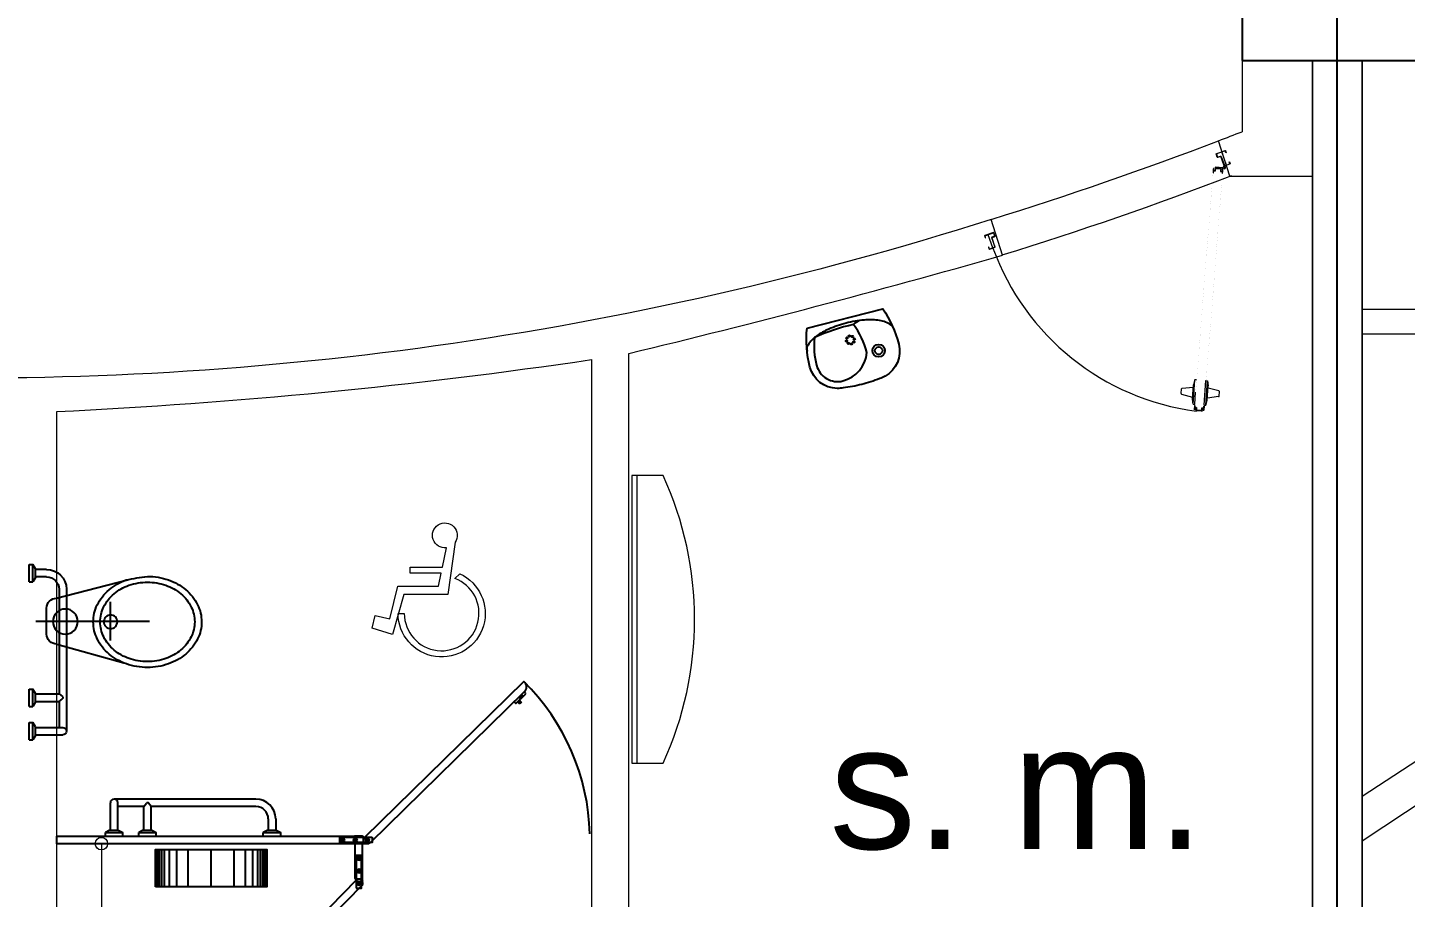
# Model space of a CAD drawing. Header units: millimetres. Extents: x 744843 to 745492, y 2520966 to 2521458.
# Drawn here: x 745410.05 to 745415.61, y 2521104.75 to 2521108.26 of the extents above; entities that cross this region are included whole.
import ezdxf

# ---------------------------------------------------------------- set-up
doc = ezdxf.new("R2010")
doc.units = ezdxf.units.MM
doc.header["$PDMODE"] = 35
doc.header["$PDSIZE"] = 1
doc.linetypes.add('HIDDEN', pattern=[9.524999999999999, 6.35, -3.175])
for name, color, linetype in [('A-Columnas_Pppal', 3, 'Continuous'), ('A_Ejes', 8, 'Continuous'), ('A_Mamparas de Baño', 43, 'Continuous'), ('A_Muebles_fijos', 8, 'Continuous')]:
    doc.layers.add(name, color=color, linetype=linetype)
for name, color, linetype, lineweight in [('A_Cotas_Interiores', 8, 'Continuous', 20), ('A_Muebles', 8, 'Continuous', 20), ('A_Muros', 30, 'Continuous', 20), ('A_Muros_Concreto', 3, 'Continuous', 0), ('A_Proyecciones', 192, 'HIDDEN', 20), ('A_Puertas', 8, 'Continuous', 0), ('A_Textos', 4, 'Continuous', 20)]:
    doc.layers.add(name, color=color, linetype=linetype, lineweight=lineweight)
doc.styles.add('escal 300', font='arial.ttf', dxfattribs={"height": 0.5})
doc.dimstyles.new('EJES', dxfattribs={"dimtxt": 0.25, "dimasz": 0.25, "dimexe": 0.5, "dimexo": 0.25, "dimgap": 0.01, "dimtad": 0, "dimtih": 1, "dimtoh": 1, "dimzin": 4, "dimdsep": 46, "dimtxsty": 'Standard', "dimblk": 'ORIGIN', "dimcen": 0.09, "dimclrd": 8, "dimclre": 8, "dimclrt": 4, "dimadec": 1, "dimazin": 0, "dimtfac": 1, "dimtofl": 0, "dimtmove": 2, "dimatfit": 3, "dimfxl": 0.15, "dimtolj": 1, "dimtzin": 0, "dimlwd": -1, "dimlwe": -1, "dimarcsym": 0})

# ---------------------------------------------------------------- blocks, each defined once
blk = doc.blocks.new('WC')
at = {"layer": 'A_Muebles_fijos'}
for p, q in [((0.0406592193030519, 0.09327516666904978), (0.3108065782435005, 0.1689798654691591)), ((0.2583195261104265, 0.07858159681142263), (0.258155457486282, -0.07724559624387928)), ((-0.04376726034388416, 0.001434195873448174), (0.4149792343814624, 0.000951187073373716)), ((5.477764352686265e-05, 0.05275613904756449), (-5.477764352694592e-05, -0.05129602158616342)), ((0.04046425006526984, -0.09190046324568846), (0.3260795185196911, -0.1662715183634967))]:
    blk.add_line(p, q, dxfattribs=at)
for centre, major_axis, ratio, start_param, end_param in [((0.3936941331339767, -0.03482753472111233), (0.1555760328729452, 0.1555760328729452), 0.9999999913887098, 1.119340407866279, 1.483254539749225), ((0.4065389733732445, -0.07185123619332023), (0.1832865396773095, 0.1832865396773095), 0.9999999968286647, 0.7843452771556515, 1.119340405751284), ((0.4065389733732445, -0.07185123619332023), (0.1832865382600372, 0.1832865382600372), 0.9999999988987636, 0.4493501469668698, 0.7843452761206043), ((0.4194617486937204, -0.03485466519544878), (-0.1555760323957659, 0.1555760323957659), 0.9999999943684958, -1.485360315215316, -1.121446182339457), ((0.3739110608148621, -0.0112378002674044), (0.1338062646021851, 0.1338062646021851), 0.9999999979794557, 1.48325453886102, 1.897220916489769), ((0.3782568175956839, -0.009225201240620096), (-0.116827209371956, 0.116827209371956), 0.9999999996009404, -0.08693383875372485, 0.3269138086451402), ((0.3954117303801467, -0.02965582525997468), (-0.1356912151719567, 0.1356912151719568), 0.9999999990756723, -0.4510725355538303, -0.08693383889264572), ((0.4065496406547026, -0.06171980410057165), (-0.1596927958941702, 0.1596927958941702), 0.9999999985112853, -0.7864510518725603, -0.4510725356487646), ((0.4065496406547026, -0.06171980410057165), (0.1596927959293301, 0.1596927959293301), 0.9999999998339548, 0.448966759555751, 0.7843452757497144), ((0.4177550456806784, -0.02967935023537882), (0.1356912151177427, 0.1356912151177427), 0.9999999897916193, 0.08482806378889209, 0.4489667633101463), ((0.43495294272725, -0.00928489599085458), (-0.1168272097376902, 0.1168272097376902), 0.9999999971155697, 4.383369397565613, 4.797217043435799), ((0.4392944518040167, -0.0113066416530595), (-0.1338062644228365, 0.1338062644228365), 0.9999999991559471, 4.383858614643572, 4.797824992432891), ((0.04061651231313586, 0.05271343208675228), (-0.02868149353144899, 0.02868149353144899), 0.99999999767963, -0.7864510528173303, 0.7843452770169601), ((0.3433513184281764, 0.003863939287261586), (-0.1097027335683897, 0.1097027335683897), 0.9999999997562181, 0.3264245905463146, 0.7843452754941169), ((0.3517550219403346, 0.00385509114072613), (-0.09592937184925981, 0.09592937184925984), 0.9999999993349574, 0.3269138088074341, 0.7843452757443146), ((0.4614822237781481, 0.003739560691760402), (-0.09592937199169635, 0.0959293719916964), 0.9999999993788391, 3.925937929312166, 4.383369396296293), ((0.4698859272612025, 0.003730712545224946), (-0.1097027336564993, 0.1097027336564994), 0.9999999992042511, 3.92593792936009, 4.383858614149694), ((0.07546343455032907, 0.002334020769344192), (0.01904567512974609, 0.01904567512974609), 0.9999999969437859, 2.29216023939216e-09, 6.283185309471746), ((0.3433513184281764, 0.003863939287261586), (-0.1097027336416219, 0.109702733641622), 0.9999999992025753, 0.7843452757709377, 1.242265960643167), ((0.3517550219403346, 0.00385509114072613), (0.0959293718429067, 0.09592937184290669), 0.9999999988332957, 2.355141601623339, 2.812573068954697), ((0.2582399682869436, 0.003020108880595784), (-0.01940852226107381, 0.01940852226107382), 0.9999999970009227, 4.712388978885151, 10.99557428606474), ((0.4614822237781481, 0.003739560691760402), (0.09592937202109879, 0.09592937202109877), 0.9999999996812432, 5.039302788123447, 5.496734255637105), ((0.4698859272612025, 0.003730712545224946), (-0.1097027335149631, 0.1097027335149631), 0.9999999993706251, 3.468017244253223, 3.925937929276904), ((0.04050695702608205, -0.05133872854697563), (-0.02868149355325815, 0.02868149355325815), 0.9999999997456848, 0.7843452759846907, 2.355141602526028), ((0.3739427939144661, 0.01890129336913071), (0.1338062642621465, 0.1338062642621465), 0.9999999983652426, 2.813062286539549, 3.227028665452437), ((0.3782843029912328, 0.01687954770692579), (0.1168272094052413, 0.1168272094052413), 0.9999999991285307, 2.812573068989725, 3.226420716957982), ((0.3954822000087005, 0.03727400206786535), (-0.1356912155599463, 0.1356912155599464), 0.9999999975892566, 1.655624390025488, 2.019763085370978), ((0.4178255153092322, 0.03725047709246121), (-0.1356912152448646, 0.1356912152448646), 0.9999999989022021, 2.690520117912109, 3.054658814408185), ((0.4349804281227989, 0.01681985307310663), (0.1168272097048319, 0.1168272097048319), 0.9999999975583393, 4.625455141423581, 5.039302787534082), ((0.4393261849036207, 0.01883245198347561), (0.133806264363742, 0.133806264363742), 0.9999999993430027, 4.624847192727369, 5.038813570977103), ((0.3937754970247624, 0.04244931691151999), (0.1555760314809, 0.1555760314809), 0.9999999966326925, 3.227028665934461, 3.590942801391618), ((0.5364619773608865, 0.842021956893736), (-0.7283366307909108, 0.7283366307909109), 0.9999999907021602, 2.145677627044654, 2.229610440056562), ((0.4066876050637802, 0.06931445593305818), (-0.159692796791373, 0.159692796791373), 0.9999999985371989, 2.019763085762261, 2.35514160160132), ((0.4066982723452383, 0.07944588802580677), (-0.1832865381940543, 0.1832865381940543), 0.9999999979639703, 2.355141601346871, 2.690136730501941), ((0.4066876050637802, 0.06931445593305818), (-0.1596927964754583, 0.1596927964754584), 0.9999999999735457, 2.355141602319492, 2.690520118345571), ((0.4195431125845061, 0.04242218655359886), (-0.1555760314498243, 0.1555760314498243), 0.9999999965482356, 2.69013672992562, 3.054050865493487)]:
    blk.add_ellipse(centre, major_axis=major_axis, ratio=ratio, start_param=start_param, end_param=end_param, dxfattribs=at)
blk.add_ellipse((0.07546343455032907, 0.002334020769344192), major_axis=(0.03571064080460928, 0.03571064080460928), ratio=0.9999999983700192, dxfattribs=at)
blk = doc.blocks.new('minusba')
at = {"layer": 'A_Muebles', "color": 0, "linetype": 'ByBlock'}
for points in [[(0.8361395968942746, 0.8603458514745106), (0.7761295835390909, 1.100139858120011), (0.4785206020521917, 1.100139858120011), (0.4590342513055905, 1.193578466628965), (0.6872333942637834, 1.193578466628965), (0.6872333942637834, 1.239139095870458), (0.4495327142450232, 1.239139095870458), (0.4200718095074178, 1.38040648758962, 4.631738532974613), (0.3562330627832534, 1.42025175053669), (0.4089496713149945, 1.038362419119815), (0.733614014755247, 1.038362419119815), (0.8147801006153133, 0.7449195838688722), (0.9655171172125723, 0.7912526631190189), (0.9423268069668422, 0.8839188216193192)], [(0.7289302918064582, 0.8993631813693681, -1.909263801155615), (0.3591765149620186, 1.15551042652057), (0.3222213645447244, 1.189484972145639, 1.829457948235639), (0.774530291806458, 0.8993631813693681)]]:
    blk.add_lwpolyline(points, format="xyb", close=True, dxfattribs=at)
blk = doc.blocks.new('A$C69177A60')
at = {"layer": 'A_Muebles_fijos'}
for p, q in [((-1.384790948577574e-09, 0.7069999997363539), (-1.384790948577574e-09, 0.6369999997364175)), ((-1.384790948577574e-09, 0.7069999997363539), (0.01499999861508172, 0.7069999997363539)), ((0.02499999861507263, 0.6889999997363248), (0.01499999861508172, 0.7069999997363539)), ((0.01499999861508172, 0.7069999997363539), (0.01499999861508172, 0.6369999997364175)), ((0.02499999861507263, 0.6889999997363248), (0.02499999861507263, 0.686999999736372)), ((0.02499999861507263, 0.686999999736372), (0.02499999861507263, 0.6569999997363993)), ((0.02499999861507263, 0.686999999736372), (0.1349999986152, 0.686999999736372)), ((0.1499999986150726, 0.09999999973638296), (0.1499999986150726, 0.671999999736272)), ((-1.384790948577574e-09, 0.6369999997364175), (0.01499999861508172, 0.6369999997364175)), ((0.02499999861507263, 0.6549999997364466), (0.01499999861508172, 0.6369999997364175)), ((0.02499999861507263, 0.6569999997363993), (0.02499999861507263, 0.6549999997364466)), ((0.02499999861507263, 0.6569999997363993), (0.1349999986152, 0.6569999997363993)), ((0.1199999986150999, 0.5519999997363811), (0.1199999986150999, 0.6569999997363993)), ((-1.38480515943229e-09, 0.571999999736363), (0.01499999861506751, 0.571999999736363)), ((-1.38480515943229e-09, 0.571999999736363), (-1.38480515943229e-09, 0.5019999997364266)), ((0.02499999861505842, 0.5539999997363338), (0.01499999861506751, 0.571999999736363)), ((0.01499999861506751, 0.571999999736363), (0.01499999861506751, 0.5019999997364266)), ((-1.38480515943229e-09, 0.5019999997364266), (0.01499999861506751, 0.5019999997364266)), ((0.02499999861505842, 0.5199999997364557), (0.01499999861506751, 0.5019999997364266)), ((0.02499999861505842, 0.5539999997363338), (0.02499999861505842, 0.5519999997363811)), ((0.02499999861505842, 0.5519999997363811), (0.02499999861505842, 0.5219999997364084)), ((0.02499999861507263, 0.5519999997363811), (0.1199999986150999, 0.5519999997363811)), ((0.02499999861505842, 0.5219999997364084), (0.02499999861505842, 0.5199999997364557)), ((0.02499999861507263, 0.5219999997364084), (0.1199999986150999, 0.5219999997364084)), ((0.1199999986150999, 0.5519999997363811), (0.1338262327371069, 0.5413912201445328)), ((0.1199999986150999, 0.5219999997364084), (0.1338262327371069, 0.5326087793282568)), ((0.1199999986150999, 0.09999999973638296), (0.1199999986150999, 0.5219999997364084)), ((0.1349999986152, 0.5349888778412151), (0.1349999986152, 0.5390111216315745)), ((-1.38480515943229e-09, 0.06999999973641025), (-1.38480515943229e-09, -2.63526089838706e-10)), ((-1.38480515943229e-09, 0.06999999973641025), (0.01499999861506751, 0.06999999973641025)), ((0.01499999861506751, 0.06999999973641025), (0.01499999861506751, -2.63526089838706e-10)), ((0.02499999861505842, 0.05199999973638114), (0.01499999861506751, 0.06999999973641025)), ((0.02499999861505842, 0.01799999973650301), (0.01499999861506751, -2.63526089838706e-10)), ((0.02499999861505842, 0.05199999973638114), (0.02499999861505842, 0.04999999973642844)), ((0.02499999861505842, 0.04999999973642844), (0.02499999861505842, 0.01999999973645572)), ((0.06999999861514539, 0.04999999973642844), (0.02499999861507263, 0.04999999973642844)), ((0.02499999861505842, 0.01999999973645572), (0.02499999861505842, 0.01799999973650301)), ((0.06999999861514539, 0.01999999973645572), (0.02499999861507263, 0.01999999973645572)), ((-1.38480515943229e-09, -2.63526089838706e-10), (0.01499999861506751, -2.63526089838706e-10))]:
    blk.add_line(p, q, dxfattribs=at)
for centre, radius, start, end in [((0.1349999986152, 0.671999999736272), 0.01500000000000047, 270, 90), ((0.1319999986152709, 0.5390111216315745), 0.003, 0, 52.50120762648925), ((0.1319999986152709, 0.5349888778412151), 0.003, 307.4987923735108, 0), ((0.06999999861514539, 0.09999999973638296), 0.08, 270, 0), ((0.06999999861514539, 0.09999999973638296), 0.05, 270, 0)]:
    blk.add_arc(centre, radius, start, end, dxfattribs=at)
blk = doc.blocks.new('Porta_rollo_planta')
at = {"layer": 'A_Muebles_fijos'}
for p, q in [((0.004294411046430469, -0.1499999999068677), (0.004294411279261112, -4.656612873077393e-10)), ((0.009457122418098152, -0.1499999999068677), (0.009457122650928795, -4.656612873077393e-10)), ((0.01655583677347749, -0.1499999999068677), (0.01655583700630814, -4.656612873077393e-10)), ((0.02623588847927749, -0.1499999999068677), (0.02623588871210814, -4.656612873077393e-10)), ((0.03720664547290653, -0.1499999999068677), (0.03720664570573717, -4.656612873077393e-10)), ((0.0565667855553329, -0.1499999999068677), (0.05656678578816354, -4.656612873077393e-10)), ((0.08689768251497298, -0.1499999999068677), (0.08689768274780363, -4.656612873077393e-10)), ((0.1320713059976697, -0.1499999999068677), (0.1320713062305003, -4.656612873077393e-10)), ((0.2250000000931323, -0.1499999999068677), (0.2250000003259629, -4.656612873077393e-10)), ((0.3179286941885948, -0.1499999999068677), (0.3179286939557642, -4.656612873077393e-10)), ((0.3631023176712915, -0.1499999999068677), (0.3631023174384609, -4.656612873077393e-10)), ((0.3934332146309316, -0.1499999999068677), (0.393433214398101, -4.656612873077393e-10)), ((0.412793354713358, -0.1499999999068677), (0.4127933544805273, -4.656612873077393e-10)), ((0.423764111706987, -0.1499999999068677), (0.4237641114741564, -4.656612873077393e-10)), ((0.433444163412787, -0.1499999999068677), (0.4334441631799564, -4.656612873077393e-10)), ((0.4405428777681664, -0.1499999999068677), (0.4405428775353357, -4.656612873077393e-10)), ((0.445705589139834, -0.1499999999068677), (0.4457055889070034, -4.656612873077393e-10))]:
    blk.add_line(p, q, dxfattribs=at)
at = {"layer": 'A_Muebles_fijos', "ltscale": 0.0065}
blk.add_lwpolyline([(0.4500000000698492, -0.1499999999068677), (0.4500000000698492, 0), (0, 0), (0, -0.1499999999068677)], close=True, dxfattribs=at)
blk = doc.blocks.new('_Origin')
at = {"color": 0, "linetype": 'ByBlock', "lineweight": -2}
blk.add_line((0, 0), (-1, 0), dxfattribs=at)
blk.add_circle((0, 0), 0.5, dxfattribs=at)
blk = doc.blocks.new('*D151')
at = {"layer": 'A_Cotas_Interiores', "color": 8, "transparency": 16777216}
for p, q in [((745410.1952390056, 2521104.970897703), (745410.3999600066, 2521104.970897703)), ((745410.3499600065, 2521104.920897704), (745410.3499600065, 2521104.610897704)), ((745410.3499600065, 2521104.205897704), (745410.3499600065, 2521104.515897704)), ((745410.1952390111, 2521104.155897704), (745410.3999600066, 2521104.155897704))]:
    blk.add_line(p, q, dxfattribs=at)
at = {"layer": 'Defpoints', "color": 0, "transparency": 16777216}
for p in [(745410.1702390056, 2521104.970897703), (745410.1702390111, 2521104.155897704), (745410.3499600065, 2521104.155897704)]:
    blk.add_point(p, dxfattribs=at)
at = {"layer": 'A_Cotas_Interiores', "color": 8, "transparency": 16777216, "xscale": 0.05, "yscale": 0.05, "zscale": 0.05}
for p, rotation in [((745410.3499600065, 2521104.970897703), 90), ((745410.3499600065, 2521104.155897704), 270)]:
    blk.add_blockref('_Origin', p, dxfattribs=dict(at, rotation=rotation))
at = {"layer": 'A_Cotas_Interiores', "color": 4, "transparency": 16777216, "insert": (745410.3499600061, 2521104.563397704), "char_height": 0.075, "attachment_point": 5}
blk.add_mtext('\\A1;.81', dxfattribs=at)
blk = doc.blocks.new('A-Mamparas_80_120')
at = {"layer": 'A_Mamparas de Baño', "color": 8}
for p, q in [((0.3567067396361381, 0.28211873723194), (0.3645466673187912, 0.2897806009277701)), ((0.3813207561615855, 0.2883256678469479), (0.3741689373273402, 0.2813362842425704))]:
    blk.add_line(p, q, dxfattribs=at)
at = {"layer": 'A_Mamparas de Baño', "ltscale": 0.0065}
for points in [[(-0.0007004152284935117, 0.6919757248833776), (-0.0007004155777394772, 0.6919757248833776), (-0.0007004144135862589, 0.8449999988079071), (0.03054958558641374, 0.8449999988079071), (0.0305495853535831, 0.7054182044230402, -0.4142135617568543), (0.02804958540946245, 0.7029182044789195), (0.01492711645551026, 0.7029182040132582)], [(0.00332109013106674, 0.6750010377727449, -1.037268795555563), (0.02621664979960769, 0.6962840449996293), (0.4447649645153433, 0.2680085757747293, -0.4142135623730951), (0.4005737057887018, 0.2685161838307977), (0.003321091062389314, 0.6750010387040675)], [(0, 0), (0.03124999988358468, -4.656612873077393e-10, 0.414213562373095), (0.03124999988358468, -4.656612873077393e-10), (0.03124999988358468, 0.02128624264150858), (0.03124999953433871, 0.08629874885082245, -0.3428375220750749), (0, 0.1105800592340529), (0, 0)]]:
    blk.add_lwpolyline(points, format="xyb", dxfattribs=at)
at = {"layer": 'A_Mamparas de Baño', "color": 8}
for points in [[(0.02514199027791619, 0.6659521171823144), (0.003444067784585059, 0.6659521171823144), (0.003444067784585059, 0.79683688422665), (0.02514199027791619, 0.79683688422665)], [(0.3950012698769569, 0.2600198034197092), (0.4021530877798796, 0.267009187489748), (0.3626641840673983, 0.3074158225208521), (0.3555123647674918, 0.3004264384508133)], [(0.3950012698769569, 0.2600198034197092), (0.4021530875470489, 0.2670091870240867), (0.3813207554630935, 0.2883256673812866), (0.3741689373273402, 0.2813362842425704)]]:
    blk.add_lwpolyline(points, close=True, dxfattribs=at)
at = {"layer": 'A_Mamparas de Baño', "color": 8, "ltscale": 0.0065}
blk.add_lwpolyline([(0.01492711645551026, 0.7029182040132582, 0.3154250637633644), (-0.0007004155777394772, 0.6919757248833776)], format="xyb", dxfattribs=at)
at = {"layer": 'A_Mamparas de Baño', "color": 8}
for points in [[(0.3537314035929739, 0.2851632214151323, 0.1359013355077227), (0.3611700301989913, 0.2946664532646537), (0.3611700301989913, 0.2946664532646537), (0.3693536682985723, 0.2862926265224814, 0.1359013354759165), (0.3596820752136409, 0.2790742535144091)], [(0.3567067396361381, 0.28211873723194, -0.1296620222317562), (0.3614766160026193, 0.2929220017977059), (0.3676167179364711, 0.2866392014548182, -0.1296619928803483), (0.3567067396361381, 0.28211873723194)]]:
    blk.add_lwpolyline(points, format="xyb", close=True, dxfattribs=at)
at = {"layer": 'A_Mamparas de Baño', "ltscale": 0.0065}
blk.add_lwpolyline([(0.0319072975544259, -4.656612873077393e-10), (1.232696767896414, -4.656612873077393e-10), (1.232696765218861, 0.02999999932944775), (0.0319072975544259, 0.02999999932944775)], close=True, dxfattribs=at)
at = {"layer": 'A_Mamparas de Baño', "color": 8}
for centre, radius in [((0.01345687336288393, 0.7858077986165881), 0.007436412641554412), ((0.01345687336288393, 0.7858077986165881), 0.004000000004656613), ((0.01345687336288393, 0.7345387265086174), 0.007436412641554412), ((0.01345687336288393, 0.7345387265086174), 0.004000000004656613), ((0.01492458523716778, 0.6854832265526056), 0.007436412641554412), ((0.01492458523716778, 0.6854832265526056), 0.004000000004656613), ((0.3853613929823041, 0.2770374198444188), 0.004000000004656611)]:
    blk.add_circle(centre, radius, dxfattribs=at)
blk.add_arc((0.01580416201613843, 0.6797208315692842), 0.5936230640352138, 271.4909818073023, 316.1783317938557, dxfattribs=at)
blk = doc.blocks.new('puerta 100')
at = {"layer": 'A_Puertas'}
for p, q in [((0.3387263960435449, 0.8689334043445662), (0.331663605805064, 0.8527008344793752)), ((0.333004574814677, 0.8485337449141693), (0.3704279615572587, 0.8240962625317968)), ((0.3416515155887405, 0.8704941694423097), (0.386402307956758, 0.8608104866190056)), ((0.4021821689993604, 0.8857602429835454), (0.36270717427749, 0.7950339748226491)), ((0.3900099288883437, 0.8691019622090552), (0.3665986211644006, 0.8152952277168787)), ((0.4077200989056494, 0.8833506896938247), (0.368245104183779, 0.7926244220129917)), ((0.4021821689993604, 0.8857602429835454), (0.3900099288883437, 0.8691019622090552)), ((0.4077200989056494, 0.8833506896938247), (0.4021821689993604, 0.8857602429835454)), ((0.4487855609544774, 0.8654831057587237), (0.4093105535109326, 0.7747568428785224)), ((0.4120611916920267, 0.8882265195788184), (0.4101948860610269, 0.8890385493328893)), ((0.4448941107071245, 0.8452218528644941), (0.4214827960222653, 0.7914151212526966)), ((0.4432476346486623, 0.8678926604886339), (0.4232895983018212, 0.8220226569773305)), ((0.4788760105435996, 0.8107877867968428), (0.4412864891754598, 0.8369303772744445)), ((0.4487855608344616, 0.8654831057587237), (0.4433342817325875, 0.8678549572863838)), ((0.4436532894783107, 0.8722259196039943), (0.4448974927522473, 0.8716845667546559)), ((0.4487855609544774, 0.8654831057587237), (0.4448941107071245, 0.8452218528644941)), ((0.36270717427749, 0.7950339748226491), (0.3665986211644006, 0.8152952277168787)), ((0.368245104183779, 0.7926244220129917), (0.36270717427749, 0.7950339748226491)), ((0.4093105535109326, 0.7747568428785224), (0.4214827960222653, 0.7914151212526966)), ((0.4687020679955016, 0.7894917610725485), (0.425312119612912, 0.8002161637486258)), ((0.4797279157858227, 0.8075836382076607), (0.4726651230270101, 0.7913510693025959)), ((0.4037726238446752, 0.7771663966483063), (0.4093105535109326, 0.7747568428785224)), ((0, 0.000844227937386211), (0, -0.05543763455502766)), ((0.007892104307400812, 0.00357431125318267), (0.007892104307400812, 0.001754255869339425)), ((0.007892104307400812, 0.000844227937386211), (0.007892104307400812, -0.02997718457631844)), ((0.009173524479583368, 0.002770601474132738), (0.009173524479583368, 0.001754255869339425)), ((0.009173524479583368, 0.000844227937386211), (0.009173524479583368, -0.02997718457631844)), ((0.01628814485961015, 0.00648995483121307), (0.04602976229771511, -0.00645062160322961)), ((0.01637241563078055, 0.007850749130101552), (0.04654101182505028, -0.005275605515260055)), ((0.02630189608436885, 0.02692096382763583), (0.01973031981627351, 0.01181736238992092)), ((0.02108501827286691, 0.0123506136929866), (0.0239600835502455, 0.01895843953201452)), ((0.0239600835502455, 0.01895843953201452), (0.0296239337893491, 0.01649409855149456)), ((0.02437080640691458, 0.01990241465187565), (0.02724587168429316, 0.02651024049090357)), ((0.03097863272600567, 0.01702734985456025), (0.02437080640691458, 0.01990241465187565)), ((0.0296239337893491, 0.01649409855149456), (0.02469525134824601, 0.005166397113160992)), ((0.02469525134824601, 0.005166397113160992), (0.04640667862498884, -0.004280243952249741)), ((0.02724587168429316, 0.02651024049090357), (0.02600166793029333, 0.02705159334024204)), ((0.02724587168429316, 0.02651024049090357), (0.02630189608436885, 0.02692096382763583)), ((0.02687139695836711, 0.007587598655948938), (0.03097863272600567, 0.01702734985456025)), ((0.04669487447545086, -0.001037595255934083), (0.02687139695836711, 0.007587598655948938)), ((0.04640667862498884, -0.004280243952249741), (0.05133536106609193, 0.00704745748608383)), ((0.05080210928296306, 0.008402155942677226), (0.04669487447545086, -0.001037595255934083)), ((0.05740993512199098, 0.005527091145361825), (0.05080210928296306, 0.008402155942677226)), ((0.05133536106609193, 0.00704745748608383), (0.05699921178525871, 0.004583116025500694)), ((0.05699921178525871, 0.004583116025500694), (0.05412414698794331, -0.00202470933346404)), ((0.05465739877107217, -0.003379408270120618), (0.06122897503916751, 0.01172419364765748)), ((0.06028499991930638, 0.01213491698438974), (0.05740993512199098, 0.005527091145361825)), ((0.06028499991930638, 0.01213491698438974), (0.06152920367330621, 0.01159356365498809)), ((0.06122897503916751, 0.01172419364765748), (0.06028499991930638, 0.01213491698438974)), ((0.9999994890639541, 0.0008980420600507707), (0.9999994890639541, -0.0553838204323631)), ((0.007892104307400812, -0.02997718457631844), (0.007995050016444984, -0.03008013028536261)), ((0.007995050016444984, -0.03008013028536261), (0.00907057925060238, -0.03008013028536261)), ((0.00907057925060238, -0.03008013028536261), (0.009173524479583368, -0.02997718457631844)), ((0.04616523180733022, -0.006397296184885131), (0.04659433676333158, -0.005411075024875167)), ((0.04659433676333158, -0.005411075024875167), (0.04654101182505028, -0.005275605515260055))]:
    blk.add_line(p, q, dxfattribs=at)
at = {"layer": 'A_Puertas', "const_width": 5.097994788716439e-05}
for points in [[(0.02283751148461681, 0.01378374103187901), (0.02162352866810007, 0.01099361765400036, -1), (0.01976416091021804, 0.01180262829071468), (0.4036520377339162, 0.8730878116006091), (0.4162756025253498, 0.9021008342658123, -1), (0.4181349712433582, 0.9012918231490348), (0.4169209884268414, 0.8985016997711561), (0.4173417090793554, 0.89831864447861), (0.4185556918958721, 0.9011087678564886, 0.9999999999999999), (0.4158548818728359, 0.9022838900384216), (0.4032313170814023, 0.8732708673732184), (0.01934343977764096, 0.011985684063324, 0.9999999999999999), (0.02204424980067715, 0.01081056188139105), (0.02325823213713071, 0.01360068525926969)], [(0.05397816505475143, 0.0002344440015935435), (0.05276418271829787, -0.002555679376285098, 1), (0.0546235509562431, -0.003364690493062596), (0.4385114282600044, 0.8579204928168318), (0.4511349930514381, 0.886933515482035, 1), (0.4492756243334297, 0.8877425265988125), (0.4480616419969761, 0.8849524032209338), (0.4476409213444622, 0.88513545851348), (0.4488549036809157, 0.8879255823714218, -0.9999999999999999), (0.4515557141840151, 0.8867504597094257), (0.4389321489125184, 0.8577374370442225), (0.05504427160875699, -0.003547746265671914, -0.9999999999999999), (0.05234346206578398, -0.002372624083738964), (0.05355744440223754, 0.000417499774202861)]]:
    blk.add_lwpolyline(points, format="xyb", close=True, dxfattribs=at)
at = {"layer": 'A_Puertas'}
for points in [[(0.4440277637241735, 0.8911485609588858), (0.4242042862070898, 0.8997737548707688), (0.4200970509195144, 0.8903340041522207), (0.4134892250804865, 0.8932090684694729), (0.4106141607632343, 0.8866012431105081), (0.4096701851633099, 0.8870119664472405), (0.4162417623915317, 0.9021155683650185, -2.414213562373095), (0.4167750132145341, 0.900760869428362), (0.4138999488972819, 0.8941530440693972), (0.4195637996164487, 0.891688702608814), (0.4253139287310163, 0.9049043542868699), (0.4262579038508775, 0.9044936304700745), (0.4254364566973498, 0.9026056802303523), (0.4452599342144335, 0.8939804863184692), (0.4460813813679612, 0.8958684365581915), (0.4470253560077592, 0.8954577132214592), (0.4412752264131283, 0.8822420615434033), (0.4469390776123583, 0.8797777205628834), (0.4498141419296106, 0.8863855464019114, -2.414213562373095), (0.4511688408662671, 0.886918797704977), (0.4445972645981718, 0.8718151962672621), (0.4436532894783107, 0.8722259196039943), (0.4465283537955629, 0.8788337454430223), (0.439920527956535, 0.8817088102403376)], [(-0.01529398441468318, -0.007440317940619802), (-0.01529398441468318, 0.0007394018208550454, -0.414213562373095), (-0.01427151944449882, 0.001761866791039401), (0.009173524479583368, 0.001761866791039401, -0.414213562373095), (0.01019598944976772, 0.0007394018208550454), (0.01019598944976772, -0.03901922551089341, 0.414213562373095), (0.01121845490001526, -0.04004169048107777), (0.02344790990128345, -0.04004169048107777, -0.414213562373095), (0.02447037535153099, -0.04106415545126212), (0.02447037535153099, -0.05533280891855968, -0.414213562373095), (0.02344790990128345, -0.05635527388874403), (-0.01427151944449882, -0.05635527388874403, -0.414213562373095), (-0.01529398441468318, -0.05533280891855968), (-0.01529398441468318, -0.04715308915708483), (-0.0143763450809668, -0.04715308915708483), (-0.0143763450809668, -0.05533280891855968, 0.4142135623648038), (-0.01427151944449882, -0.05543763455502766), (0.02344790990128345, -0.05543763455502766, 0.4142135623648037), (0.02355273601781462, -0.05533280891855968), (0.02355273601781462, -0.04106415545126212, 0.4142135623648036), (0.02344790990128345, -0.04095932933473095), (0.01121845490001526, -0.04095932933473095, -0.4142135623735431), (0.009278350596114534, -0.03901922551089341), (0.009278350596114534, 0.0007394018208550454, 0.4142135623648038), (0.009173524479583368, 0.000844227937386211), (-0.01427151944449882, 0.000844227937386211, 0.4142135623648038), (-0.0143763450809668, 0.0007394018208550454), (-0.0143763450809668, -0.007440317940619802)], [(1.015293473478637, -0.007386503337892058), (1.015293473478637, 0.0007932164235827879, 0.414213562373095), (1.01427100802839, 0.001815681393767144), (0.9908259641043075, 0.001815681393767144, 0.414213562373095), (0.9898034991341231, 0.0007932164235827879), (0.9898034991341231, -0.03896541090816567, -0.414213562373095), (0.9887810341639388, -0.03998787587835002), (0.9765515786826074, -0.03998787587835002, 0.414213562373095), (0.975529113712423, -0.04101034084853437), (0.975529113712423, -0.05527899431583193, 0.414213562373095), (0.9765515786826074, -0.05630145928601629), (1.01427100802839, -0.05630145928601629, 0.414213562373095), (1.015293473478637, -0.05527899431583193), (1.015293473478637, -0.04709927455435708), (1.014375834144921, -0.04709927455435708), (1.014375834144921, -0.05527899431583193, -0.4142135623648038), (1.01427100802839, -0.0553838204323631), (0.9765515786826074, -0.0553838204323631, -0.4142135623648037), (0.9764467530461394, -0.05527899431583193), (0.9764467530461394, -0.04101034084853437, -0.4142135623648036), (0.9765515786826074, -0.0409055152120664), (0.9887810341639388, -0.0409055152120664, 0.4142135623735431), (0.9907211384678395, -0.03896541090816567), (0.9907211384678395, 0.0007932164235827879, -0.4142135623648038), (0.9908259641043075, 0.0008980420600507707), (1.01427100802839, 0.0008980420600507707, -0.4142135623648038), (1.014375834144921, 0.0007932164235827879), (1.014375834144921, -0.007386503337892058)]]:
    blk.add_lwpolyline(points, format="xyb", close=True, dxfattribs=at)
blk.add_circle((0.01123808948419143, 0.007485699004580068), 0.002058915064313975, dxfattribs=at)
for centre, radius, start, end in [((-0.01322398917538297, -0.007288200319888663), 1.013270064710449, 0.514789719466667, 63.01507924801138), ((0.3350647630832475, 0.8514960199095233), 0.003608247422680413, 160.4939884755998, 235.1823521468592), ((0.3411004808251314, 0.8680054450926094), 0.002548997394358219, 77.5154119334378, 158.6509511256024), ((0.4694652001939945, 0.7930183853838862), 0.003608247422680413, 257.7899286922245, 332.4782923605218), ((0.4774306612761365, 0.8086881786200805), 0.002548997394358219, 334.321329709266, 55.45686891582216), ((0.01123808948419143, 0.007485699004580068), 0.005147287660784938, 246.3531889063212, 229.4547637067426), ((0.02067429493613464, 0.01140663857312547), 0.001029457532156416, 156.4861441117623, 66.48614411176237), ((0.05371342365121105, -0.002968684933388353), 0.001029457532156874, 66.48614411176237, 336.4861441117624)]:
    blk.add_arc(centre, radius, start, end, dxfattribs=at)
blk = doc.blocks.new('BEB-P')
at = {"layer": 'A_Muebles_fijos'}
for points in [[(-0.1575000000000273, -0.01500002748883844), (0.1575000000000273, -0.01500002748883844, -0.08788075009800693), (0.1850989027225864, -0.1702364088299646, -0.3395413722652825), (0.1000000000000227, -0.2811035922507017, -0.01882301147622904), (0.07589087410923412, -0.2851349303251141, -0.03202037803790784), (0, -0.2900000274888725, -0.03202037803806578), (-0.07589087410974571, -0.2851349303250572, -0.01882301147593554), (-0.1000000000001933, -0.2811035922506449, -0.3395413722652825), (-0.1850989027225864, -0.1702364088299646, -0.08820160640529223)], [(0.05190394214457683, -0.1702364088299078, 0.09931861958612882), (0.02732244959145191, -0.04770643315220013, 0.05548715205487548), (-0.1377601281261036, -0.0600000274889112, 0.08882782836485088), (-0.1575000000000273, -0.1702364088299646, 0.4142135623730951), (-0.07033035119428632, -0.2574060576357056, 0.3200450575571855)]]:
    blk.add_lwpolyline(points, format="xyb", close=True, dxfattribs=at)
blk.add_lwpolyline([(0.1802664556113882, -0.1050000274888703, 0.2072966379919343), (0.1705770686562573, -0.08263349102395523, 0.09598369424120813), (0.1274676331833007, -0.05549730235640027, 0.05278194071559209), (0.0735672586573628, -0.04087189978383776, 0.03989505710311775), (0, -0.03499260223213696, 0.03989505710350225), (-0.0735672586573628, -0.04087189978389461, 0.0527819407160846), (-0.1274676331833007, -0.05549730235640027, 0.09598369424090815), (-0.1705770686563142, -0.08263349102395523, 0.2072966379908184), (-0.1802664556113882, -0.1050000274888703, 0.2072966379913018)], format="xyb", dxfattribs=at)
for centre, radius in [((-0.01624998429213065, -0.1050000028361637), 0.003), ((-0.01149047149181115, -0.09350951681113884), 0.003), ((1.287173745367909e-08, -0.08875000000000455), 0.003), ((0.0114904988967055, -0.09350951280015352), 0.003), ((0.01625001570789664, -0.1049999971638158), 0.003), ((-0.01149046748088267, -0.1164904871997123), 0.003), ((0, -0.121249999999975), 0.003), ((0.01149048979499412, -0.11649049630131), 0.003), ((0.1000000279250344, -0.1749999825467512), 0.025), ((0.1000000279250344, -0.1749999825467512), 0.015)]:
    blk.add_circle(centre, radius, dxfattribs=at)
blk.add_arc((0.06366122479573733, -0.1113532303205602), 0.07328998139676361, 95.73950199152941, 119.7239596050807, dxfattribs=at)

msp = doc.modelspace()

# ---------------------------------------------------------------- linework, layer by layer
at = {"layer": 'A-Columnas_Pppal'}
msp.add_lwpolyline([(745414.9502789567, 2521108.12962555), (745415.7002789567, 2521108.12962555), (745415.7002789567, 2521109.62962555), (745414.9502789567, 2521109.62962555)], close=True, dxfattribs=at)
at = {"layer": 'A_Ejes'}
msp.add_line((745415.3345001081, 2521057.850764904), (745415.333764229, 2521173.137608745), dxfattribs=at)
at = {"layer": 'A_Mamparas de Baño', "color": 8}
for p, q in [((745412.0401806965, 2521105.537480437), (745412.0325188328, 2521105.545320364)), ((745412.0339737659, 2521105.562094453), (745412.0409631495, 2521105.554942634))]:
    msp.add_line(p, q, dxfattribs=at)
at = {"layer": 'A_Mamparas de Baño', "ltscale": 0.0065}
msp.add_lwpolyline([(745411.4332615283, 2521104.974919208, -1.037268795555563), (745411.411978521, 2521104.997814768), (745412.054290858, 2521105.625538662, -0.4142135623730951), (745412.0537832499, 2521105.581347403), (745411.4332615273, 2521104.974919209)], format="xyb", dxfattribs=at)
at = {"layer": 'A_Mamparas de Baño', "color": 8}
for points in [[(745412.0622796303, 2521105.575774967), (745412.0552902463, 2521105.582926785), (745412.0148836112, 2521105.543437881), (745412.0218729953, 2521105.536286062)], [(745412.0622796303, 2521105.575774967), (745412.0552902467, 2521105.582926785), (745412.0339737664, 2521105.562094452), (745412.0409631495, 2521105.554942634)], [(745411.4423104489, 2521104.996740108), (745411.4423104489, 2521104.975042186), (745411.3114256818, 2521104.975042186), (745411.3114256818, 2521104.996740108)]]:
    msp.add_lwpolyline(points, close=True, dxfattribs=at)
for points in [[(745412.0371362123, 2521105.5345051, 0.1359013355077227), (745412.0276329805, 2521105.541943728), (745412.0276329805, 2521105.541943728), (745412.0360068072, 2521105.550127365, 0.1359013354759165), (745412.0432251802, 2521105.540455772)], [(745412.0401806965, 2521105.537480437, -0.1296620222317562), (745412.029377432, 2521105.542250313), (745412.0356602323, 2521105.548390415, -0.1296619928803483), (745412.0401806965, 2521105.537480437)]]:
    msp.add_lwpolyline(points, format="xyb", close=True, dxfattribs=at)
at = {"layer": 'A_Mamparas de Baño', "ltscale": 0.0065}
msp.add_lwpolyline([(745411.372386188, 2521104.970897703), (745410.1702390056, 2521104.970897703), (745410.1702390083, 2521105.000897703), (745411.372386188, 2521105.000897703)], close=True, dxfattribs=at)
at = {"layer": 'A_Mamparas de Baño', "color": 8, "ltscale": 0.0065}
for points in [[(745411.4162868412, 2521104.970897703), (745411.4162868412, 2521104.970897702), (745411.372386188, 2521104.970897704), (745411.372386188, 2521105.002147704), (745411.4028443616, 2521105.002147703, -0.4142135617568543), (745411.4053443616, 2521104.999647703), (745411.405344362, 2521104.986525234)], [(745411.405344362, 2521104.986525234, 0.3154250637633644), (745411.4162868412, 2521104.970897702)]]:
    msp.add_lwpolyline(points, format="xyb", dxfattribs=at)
at = {"layer": 'A_Mamparas de Baño', "color": 8}
for centre, radius in [((745412.0452620139, 2521105.56613509), 0.004000000004656611), ((745411.3224547674, 2521104.985054991), 0.007436412641554412), ((745411.3224547674, 2521104.985054991), 0.004000000004656613), ((745411.3737238395, 2521104.985054991), 0.007436412641554412), ((745411.3737238395, 2521104.985054991), 0.004000000004656613), ((745411.4227793395, 2521104.986522703), 0.007436412641554412), ((745411.4227793395, 2521104.986522703), 0.004000000004656613)]:
    msp.add_circle(centre, radius, dxfattribs=at)
msp.add_arc((745411.4227793369, 2521104.986522702), 0.8974662606522527, 1.560698032072293, 45.33946938318411, dxfattribs=at)
at = {"layer": 'A_Muros', "ltscale": 0.0065}
for p, q in [((745414.9502789567, 2521108.12962555), (745414.9502789567, 2521107.842300937)), ((745414.9502789567, 2521108.12962555), (745414.9502789567, 2521107.842300937)), ((745414.9009103429, 2521107.662623136), (745414.8557539308, 2521107.805942729)), ((745414.9009103429, 2521107.662623136), (745414.8557539308, 2521107.805942729)), ((745414.9009073352, 2521107.662631054), (745415.2342943407, 2521107.662631054)), ((745414.9009073352, 2521107.662631054), (745415.2342943407, 2521107.662631054))]:
    msp.add_line(p, q, dxfattribs=at)
msp.add_lwpolyline([(745404.5340767311, 2521101.460037732), (745415.5226136276, 2521101.460039624), (745415.5226136274, 2521101.610039623), (745412.4766984521, 2521101.610039623), (745412.4766984547, 2521102.212244069), (745412.326698452, 2521102.212244069), (745412.3266984526, 2521101.610039623), (745410.1702390056, 2521101.610039623), (745410.1702390059, 2521106.713821705, 0.02442484513471296), (745412.3266984526, 2521106.923103925), (745412.3266984522, 2521103.587615367), (745412.4766984525, 2521103.587615367), (745412.4766984526, 2521106.948095756, 0.01059550401099189), (745413.9848842802, 2521107.344302881), (745413.9388066054, 2521107.488680239, -0.08522388248540849), (745409.4012244693, 2521106.854789699, -0.08714305960294154)], format="xyb", dxfattribs=at)
at = {"layer": 'A_Muros'}
msp.add_lwpolyline([(745415.4341488725, 2521107.126095305), (745416.2222278413, 2521107.126095304), (745416.2222281301, 2521107.425481621), (745416.3222281303, 2521107.425481621), (745416.3222278412, 2521107.026095304), (745415.4341488725, 2521107.026095305)], close=True, dxfattribs=at)
at = {"layer": 'A_Muros', "ltscale": 0.0065}
msp.add_lwpolyline([(745415.795746584, 2521105.383931188), (745415.8680739898, 2521105.266755281), (745415.4341491614, 2521104.981091386), (745415.4341491616, 2521105.163059913), (745415.7905273378, 2521105.395163267)], close=True, dxfattribs=at)
msp.add_arc((745409.8515589552, 2521120.957033813), 14.07100783237339, 290.8325994444086, 291.2449879281558, dxfattribs=at)
msp.add_arc((745409.8515589552, 2521120.957033813), 14.07100783237339, 290.8325994444086, 291.2449879281558, dxfattribs=at)
at = {"layer": 'A_Muros_Concreto'}
for points in [[(745415.4341491616, 2521101.459674844), (745415.4341491616, 2521108.129986658), (745415.2342943407, 2521108.129986658), (745415.2342943407, 2521101.459674844)], [(745415.2342943408, 2521101.459674844), (745415.2342943408, 2521108.129986658), (745415.4341491617, 2521108.129986658), (745415.4341491617, 2521101.459674844)]]:
    msp.add_lwpolyline(points, close=True, dxfattribs=at)
at = {"layer": 'A_Proyecciones'}
for radius in [14.86006702904222, 15.01006702904222]:
    msp.add_arc((745409.5409324361, 2521121.683055706), radius, 287.2146629585154, 290.9564337865763, dxfattribs=at)
at = {"layer": 'A_Puertas', "color": 8}
msp.add_line((745412.5090808623, 2521106.455245112), (745412.5090808623, 2521105.296219817), dxfattribs=at)
msp.add_lwpolyline([(745412.4890808623, 2521105.296219817), (745412.6156820601, 2521105.296219817, 0.2184614924248046), (745412.6156820601, 2521106.455245112), (745412.4890808623, 2521106.455245112)], format="xyb", close=True, dxfattribs=at)

# ---------------------------------------------------------------- block references
at = {"layer": 'A_Mamparas de Baño', "xscale": -1, "rotation": 180}
msp.add_blockref('A$C69177A60', (745410.0589700596, 2521106.096754667), dxfattribs=at)
at = {"layer": 'A_Mamparas de Baño', "rotation": 90}
msp.add_blockref('A$C69177A60', (745411.072983483, 2521105.000897705), dxfattribs=at)
at = {"layer": 'A_Muebles_fijos', "rotation": 14.35233570236164}
msp.add_blockref('BEB-P', (745413.3446559185, 2521107.104119482), dxfattribs=at)
at = {"layer": 'A_Muebles_fijos', "xscale": -0.5505755040794611, "yscale": 0.5505755040794611, "zscale": 0.5505755043122917}
msp.add_blockref('minusba', (745411.9729734727, 2521105.404451388), dxfattribs=at)
at = {"layer": 'A_Muebles_fijos', "xscale": -1, "rotation": 180}
msp.add_blockref('WC', (745410.128970058, 2521105.869156109), dxfattribs=at)
at = {"layer": 'A_Muebles_fijos', "xscale": -1}
msp.add_blockref('Porta_rollo_planta', (745411.0176061249, 2521104.94693895), dxfattribs=at)
at = {"layer": 'A_Muros', "xscale": -1}
msp.add_blockref('A-Mamparas_80_120', (745411.4029357736, 2521104.125897706), dxfattribs=at)
at = {"layer": 'A_Puertas', "color": 8, "rotation": 199.4983709756492}
msp.add_blockref('puerta 100', (745414.8874432321, 2521107.708551668), dxfattribs=at)

# ---------------------------------------------------------------- texts
at = {"layer": 'A_Textos', "ltscale": 0.1, "insert": (745414.042597289, 2521105.449727328), "char_height": 0.5, "width": 2.873594021456528, "attachment_point": 2, "rotation": 3.789429969400441e-09, "style": 'escal 300'}
msp.add_mtext('s. m.', dxfattribs=at)

# ---------------------------------------------------------------- dimensions: what is measured, and where the dimension line sits
at = {"layer": 'A_Cotas_Interiores'}
dim = msp.add_aligned_dim(p1=(745410.1702390056, 2521104.970897703), p2=(745410.1702390111, 2521104.155897704), distance=0.1797209954820573, dimstyle='EJES', override={"dimtxt": 0.075, "dimasz": 0.05, "dimexe": 0.05, "dimexo": 0.025, "dimfxl": 1.25}, dxfattribs=at)
dim.commit()
dim.dimension.update_dxf_attribs({"geometry": '*D151', "text_midpoint": (745410.3499600061, 2521104.563397704)})

doc.saveas('drawing.dxf')
